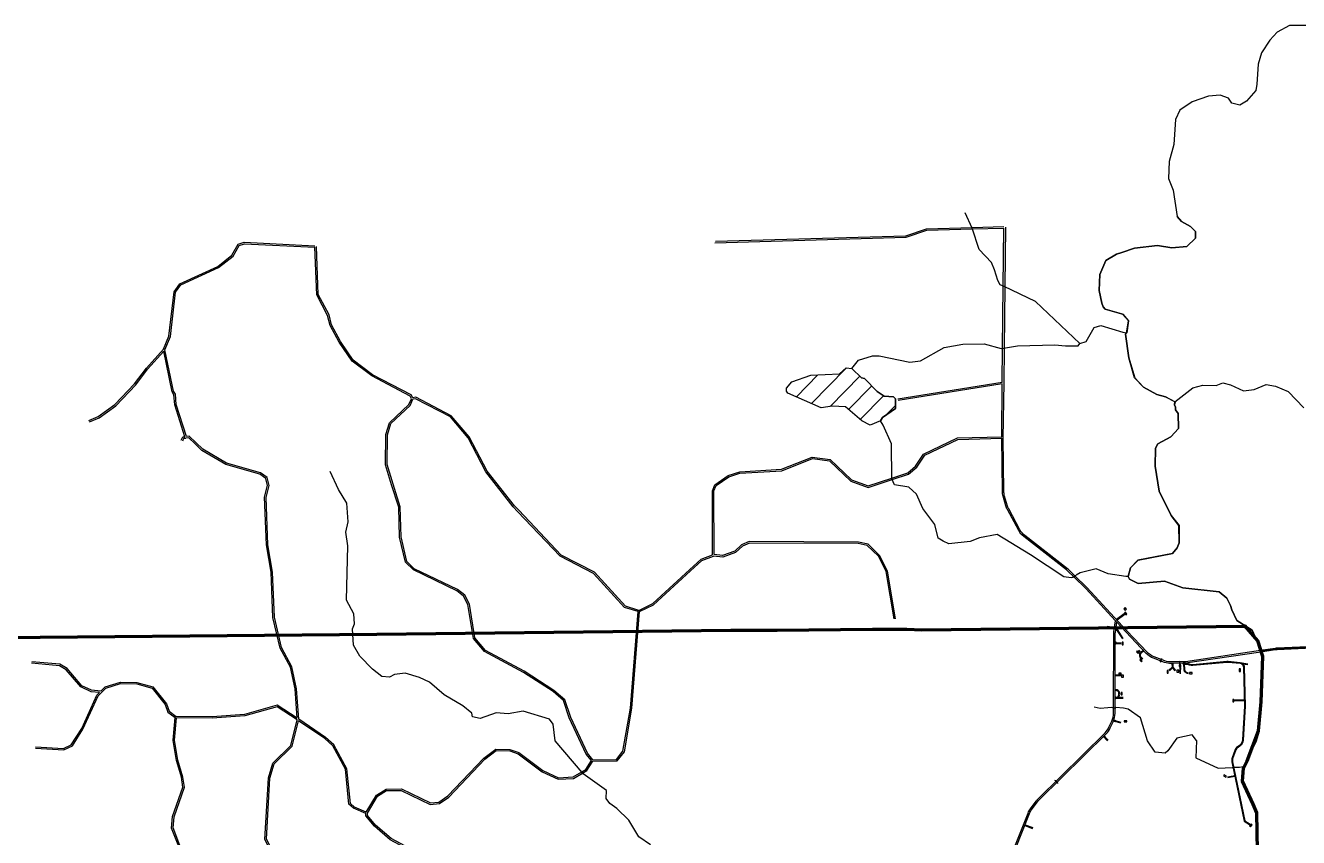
# Model space of a CAD drawing. Header units: inches. Extents: x 2666812 to 2767151, y 580083 to 705712.
# Drawn here: x 2689395 to 2706359, y 692361 to 703184 of the extents above; entities that cross this region are included whole.
import ezdxf

# ---------------------------------------------------------------- set-up
doc = ezdxf.new("R2010")
doc.units = ezdxf.units.IN
doc.header["$MEASUREMENT"] = 0
for name, color, linetype in [('BND-MCD', 42, 'Continuous'), ('HY-SHORE', 5, 'Continuous'), ('PLD-LANDBASE', 252, 'Continuous'), ('PLD-PAR', 1, 'Continuous')]:
    doc.layers.add(name, color=color, linetype=linetype)
doc.layers.add('PLD-REMOTE-BOUNDARY', color=40, linetype='Continuous', lineweight=80)

# ---------------------------------------------------------------- blocks, each defined once
blk = doc.blocks.new('*X30')
at = {"color": 0}
for p, q in [((2699870, 698146), (2700325, 698614)), ((2699669, 698234), (2699955, 698528)), ((2700116, 698105), (2700511, 698510)), ((2700364, 698066), (2700671, 698381)), ((2700519, 697931), (2700827, 698248)), ((2700866, 697994), (2700988, 698118))]:
    blk.add_line(p, q, dxfattribs=at)
blk = doc.blocks.new('CULVERT')
for p, q in [((-52, 7), (-41, 0)), ((-41, 0), (-52, -7)), ((-41, 0), (41, 0)), ((52, 7), (41, 0)), ((41, 0), (52, -7))]:
    blk.add_line(p, q)
blk = doc.blocks.new('DRWAYCULVERT')
for p, q in [((-13, 2), (-10, 0)), ((-10, 0), (-13, -2)), ((-10, 0), (10, 0)), ((13, 2), (10, 0)), ((10, 0), (13, -2))]:
    blk.add_line(p, q)
blk = doc.blocks.new('HOUSETRL')
blk.add_lwpolyline([(-34, -15), (34, -15), (34, 15), (-34, 15)], close=True)
blk = doc.blocks.new('DWELLING2')
blk.add_lwpolyline([(28, -26), (28, 26), (-23, 26), (-23, -26)], close=True)

msp = doc.modelspace()

# ---------------------------------------------------------------- linework, layer by layer
at = {"layer": 'BND-MCD'}
msp.add_lwpolyline([(2706462, 703184), (2706239, 703181), (2706073, 703096), (2705974, 702986), (2705867, 702818), (2705819, 702667), (2705805, 702401), (2705789, 702317), (2705667, 702174), (2705575, 702123), (2705468, 702147), (2705424, 702213), (2705314, 702253), (2705157, 702243), (2704941, 702166), (2704776, 702055), (2704718, 701930), (2704698, 701596), (2704634, 701370), (2704627, 701145), (2704689, 700987), (2704743, 700638), (2704801, 700572), (2704918, 700506), (2704986, 700440), (2704987, 700349), (2704872, 700239), (2704672, 700220), (2704479, 700251), (2704172, 700214), (2704004, 700159), (2703932, 700136), (2703791, 700051), (2703710, 699867), (2703703, 699650), (2703738, 699484), (2703755, 699435), (2703782, 699402), (2704016, 699337), (2704091, 699246), (2704069, 699088), (2704052, 699071), (2704096, 698754), (2704176, 698489), (2704294, 698365), (2704469, 698267), (2704586, 698235), (2704713, 698170), (2704704, 698129), (2704721, 698095), (2704721, 698062), (2704755, 698012), (2704758, 697812), (2704659, 697703), (2704484, 697609), (2704454, 697550), (2704447, 697309), (2704501, 696976), (2704662, 696653), (2704766, 696521), (2704769, 696288), (2704743, 696221), (2704677, 696145), (2704219, 696056), (2704120, 695954), (2704088, 695838), (2704105, 695804), (2704223, 695748), (2704572, 695777), (2704816, 695688), (2705300, 695635), (2705401, 695553), (2705452, 695453), (2705470, 695396), (2705538, 695254), (2705740, 695124), (2705833, 694916), (2705852, 694847), (2706059, 694877), (2707301, 694933)], dxfattribs=at)
at = {"layer": 'HY-SHORE'}
for p, q in [((2702009, 700482), (2701916, 700688)), ((2704801, 700572), (2704742, 700638)), ((2702105, 700199), (2702009, 700482)), ((2704919, 700506), (2704801, 700572)), ((2704986, 700440), (2704919, 700506)), ((2704987, 700349), (2704986, 700440)), ((2704872, 700239), (2704987, 700349)), ((2702266, 700026), (2702105, 700199)), ((2703790, 700051), (2703931, 700136)), ((2703931, 700136), (2704003, 700159)), ((2704003, 700159), (2704172, 700214)), ((2704172, 700214), (2704479, 700251)), ((2704479, 700251), (2704672, 700220)), ((2704672, 700220), (2704872, 700239)), ((2702308, 699926), (2702266, 700026)), ((2702352, 699785), (2702308, 699926)), ((2703709, 699867), (2703790, 700051)), ((2702385, 699727), (2702352, 699785)), ((2703703, 699650), (2703709, 699867)), ((2702436, 699703), (2702385, 699727)), ((2702855, 699507), (2702436, 699703)), ((2703738, 699484), (2703703, 699650)), ((2703444, 698947), (2702855, 699507)), ((2703756, 699434), (2703738, 699484)), ((2703781, 699401), (2703756, 699434)), ((2704015, 699337), (2703781, 699401)), ((2704091, 699246), (2704015, 699337)), ((2704068, 699088), (2704091, 699246)), ((2703527, 698973), (2703634, 699158)), ((2703634, 699158), (2703726, 699184)), ((2703726, 699184), (2704018, 699096)), ((2704018, 699096), (2704068, 699088)), ((2704052, 699071), (2704068, 699088)), ((2704097, 698755), (2704052, 699071)), ((2701637, 698893), (2701887, 698938)), ((2701887, 698938), (2702170, 698941)), ((2702170, 698941), (2702396, 698877)), ((2702429, 698882), (2702612, 698913)), ((2702612, 698913), (2703112, 698927)), ((2703112, 698927), (2703254, 698912)), ((2703254, 698912), (2703420, 698914)), ((2703420, 698914), (2703444, 698947)), ((2703444, 698947), (2703527, 698973)), ((2700497, 698721), (2700680, 698782)), ((2700680, 698782), (2700771, 698783)), ((2700771, 698783), (2701181, 698696)), ((2701322, 698714), (2701637, 698893)), ((2702396, 698877), (2702429, 698882)), ((2704175, 698489), (2704097, 698755)), ((2700241, 698543), (2700332, 698619)), ((2700241, 698543), (2700332, 698619)), ((2700332, 698619), (2700407, 698612)), ((2700332, 698619), (2700407, 698612)), ((2700407, 698612), (2700497, 698721)), ((2700533, 698488), (2700407, 698612)), ((2700407, 698612), (2700533, 698488)), ((2701181, 698696), (2701322, 698714)), ((2699534, 698352), (2699609, 698436)), ((2699534, 698352), (2699609, 698436)), ((2699609, 698436), (2699858, 698522)), ((2699609, 698436), (2699858, 698522)), ((2699858, 698522), (2700241, 698543)), ((2699858, 698522), (2700241, 698543)), ((2700575, 698480), (2700533, 698488)), ((2700533, 698488), (2700575, 698480)), ((2700743, 698307), (2700575, 698480)), ((2700575, 698480), (2700743, 698307)), ((2704293, 698365), (2704175, 698489)), ((2704951, 698356), (2705084, 698391)), ((2705084, 698391), (2705260, 698385)), ((2705260, 698385), (2705351, 698419)), ((2705351, 698419), (2705451, 698395)), ((2705451, 698395), (2705627, 698314)), ((2705769, 698332), (2705926, 698401)), ((2705926, 698401), (2706052, 698377)), ((2699535, 698310), (2699534, 698352)), ((2699535, 698310), (2699534, 698352)), ((2699552, 698285), (2699535, 698310)), ((2699552, 698285), (2699535, 698310)), ((2699996, 698090), (2699552, 698285)), ((2699996, 698090), (2699552, 698285)), ((2700836, 698242), (2700743, 698307)), ((2700743, 698307), (2700836, 698242)), ((2700961, 698235), (2700836, 698242)), ((2700836, 698242), (2700961, 698235)), ((2700986, 698210), (2700961, 698235)), ((2700961, 698235), (2700986, 698210)), ((2704469, 698267), (2704293, 698365)), ((2704586, 698235), (2704469, 698267)), ((2704712, 698170), (2704586, 698235)), ((2704712, 698170), (2704951, 698356)), ((2705627, 698314), (2705769, 698332)), ((2706052, 698377), (2706219, 698304)), ((2706219, 698304), (2706430, 698090)), ((2700146, 698109), (2699996, 698090)), ((2700146, 698109), (2699996, 698090)), ((2700321, 698103), (2700146, 698109)), ((2700321, 698103), (2700146, 698109)), ((2700540, 697913), (2700321, 698103)), ((2700540, 697913), (2700321, 698103)), ((2700814, 697958), (2700988, 698077)), ((2700988, 698077), (2700814, 697958)), ((2700988, 698077), (2700986, 698210)), ((2700986, 698210), (2700988, 698077)), ((2704704, 698128), (2704712, 698170)), ((2704721, 698095), (2704704, 698128)), ((2704721, 698062), (2704721, 698095)), ((2704756, 698012), (2704721, 698062)), ((2700649, 697856), (2700540, 697913)), ((2700649, 697856), (2700540, 697913)), ((2700790, 697916), (2700649, 697856)), ((2700790, 697916), (2700649, 697856)), ((2700790, 697916), (2700814, 697958)), ((2700814, 697958), (2700790, 697916)), ((2700824, 697858), (2700790, 697916)), ((2704758, 697812), (2704756, 698012)), ((2700935, 697610), (2700824, 697858)), ((2704659, 697703), (2704758, 697812)), ((2700941, 697142), (2700935, 697610)), ((2704447, 697309), (2704453, 697550)), ((2704453, 697550), (2704485, 697609)), ((2704485, 697609), (2704659, 697703)), ((2693566, 696999), (2693457, 697239)), ((2704501, 696976), (2704447, 697309)), ((2700975, 697060), (2700941, 697142)), ((2701167, 697029), (2700975, 697060)), ((2693676, 696817), (2693566, 696999)), ((2701268, 696938), (2701167, 697029)), ((2701353, 696748), (2701268, 696938)), ((2704663, 696653), (2704501, 696976)), ((2693696, 696567), (2693676, 696817)), ((2701514, 696533), (2701353, 696748)), ((2693664, 696433), (2693696, 696567)), ((2701558, 696350), (2701514, 696533)), ((2704765, 696521), (2704663, 696653)), ((2693691, 696250), (2693664, 696433)), ((2702108, 696357), (2701983, 696305)), ((2702341, 696401), (2702108, 696357)), ((2702785, 696131), (2702341, 696401)), ((2704768, 696287), (2704765, 696521)), ((2693675, 695525), (2693691, 696250)), ((2701625, 696309), (2701558, 696350)), ((2701700, 696277), (2701625, 696309)), ((2701983, 696305), (2701700, 696277)), ((2704677, 696145), (2704743, 696220)), ((2704743, 696220), (2704768, 696287)), ((2703230, 695836), (2702785, 696131)), ((2704121, 695955), (2704220, 696056)), ((2704220, 696056), (2704677, 696145)), ((2703447, 695889), (2703395, 695858)), ((2703663, 695941), (2703447, 695889)), ((2703822, 695877), (2703663, 695941)), ((2704058, 695840), (2703822, 695877)), ((2704089, 695838), (2704121, 695955)), ((2703331, 695821), (2703230, 695836)), ((2703345, 695829), (2703331, 695821)), ((2704089, 695838), (2704058, 695840)), ((2704106, 695805), (2704089, 695838)), ((2704223, 695748), (2704106, 695805)), ((2704573, 695777), (2704223, 695748)), ((2704816, 695688), (2704573, 695777)), ((2705300, 695635), (2704816, 695688)), ((2693769, 695343), (2693675, 695525)), ((2705401, 695553), (2705300, 695635)), ((2705452, 695454), (2705401, 695553)), ((2693778, 695210), (2693769, 695343)), ((2705469, 695396), (2705452, 695454)), ((2705538, 695254), (2705469, 695396)), ((2693754, 695143), (2693778, 695210)), ((2705739, 695123), (2705538, 695254)), ((2693765, 694927), (2693754, 695143)), ((2705833, 694916), (2705739, 695123)), ((2693850, 694778), (2693765, 694927)), ((2705852, 694847), (2705833, 694916)), ((2705877, 694750), (2705852, 694847)), ((2694019, 694605), (2693850, 694778)), ((2705874, 694242), (2705877, 694750)), ((2694145, 694506), (2694019, 694605)), ((2694245, 694499), (2694145, 694506)), ((2694312, 694533), (2694245, 694499)), ((2694453, 694551), (2694312, 694533)), ((2694645, 694495), (2694453, 694551)), ((2694779, 694430), (2694645, 694495)), ((2694973, 694265), (2694779, 694430)), ((2695225, 694118), (2694973, 694265)), ((2705859, 694141), (2705874, 694242)), ((2695343, 694020), (2695225, 694118)), ((2695351, 693970), (2695343, 694020)), ((2695667, 694023), (2695452, 693946)), ((2695826, 694008), (2695667, 694023)), ((2696026, 694044), (2695826, 694008)), ((2696377, 693940), (2696026, 694044)), ((2704025, 694086), (2703924, 694093)), ((2704087, 694073), (2704025, 694086)), ((2704253, 693956), (2704087, 694073)), ((2705853, 693933), (2705859, 694141)), ((2695452, 693946), (2695351, 693970)), ((2696428, 693874), (2696377, 693940)), ((2696455, 693649), (2696428, 693874)), ((2704348, 693649), (2704253, 693956)), ((2705838, 693783), (2705853, 693933)), ((2696812, 693229), (2696455, 693649)), ((2704450, 693500), (2704348, 693649)), ((2704739, 693687), (2704616, 693518)), ((2704939, 693730), (2704739, 693687)), ((2704998, 693656), (2704939, 693730)), ((2705692, 693431), (2705798, 693649)), ((2705798, 693649), (2705838, 693783)), ((2704583, 693485), (2704450, 693500)), ((2704616, 693518), (2704583, 693485)), ((2705647, 693313), (2705692, 693431)), ((2696827, 693212), (2696812, 693229)), ((2697138, 692990), (2696827, 693212)), ((2697131, 692882), (2697138, 692990)), ((2697182, 692816), (2697131, 692882)), ((2697274, 692750), (2697182, 692816)), ((2697434, 692594), (2697274, 692750)), ((2697570, 692370), (2697434, 692594)), ((2697722, 692263), (2697570, 692370))]:
    msp.add_line(p, q, dxfattribs=at)
for points in [[(2703883, 694092), (2703870, 694094), (2703818, 694092), (2703715, 694083), (2703637, 694099)], [(2704998, 693656), (2704992, 693423), (2705287, 693284), (2705476, 693293)], [(2705503, 693299), (2705573, 693299), (2705647, 693313)]]:
    msp.add_lwpolyline(points, dxfattribs=at)
at = {"layer": 'PLD-LANDBASE'}
for p, q in [((2704037, 695343), (2703934, 695265)), ((2703906, 695151), (2703809, 695166)), ((2703908, 695161), (2703810, 695176)), ((2704043, 695335), (2703941, 695258)), ((2703925, 695141), (2704011, 695010)), ((2703927, 695156), (2704019, 695015)), ((2703916, 694958), (2703996, 694958)), ((2703916, 694948), (2703996, 694948)), ((2704247, 694822), (2704222, 694851)), ((2704255, 694828), (2704230, 694858)), ((2704290, 694855), (2704255, 694828)), ((2704297, 694848), (2704260, 694819)), ((2704239, 694799), (2704239, 694780)), ((2704249, 694794), (2704249, 694784)), ((2704250, 694758), (2704276, 694736)), ((2704260, 694763), (2704282, 694744)), ((2704672, 694681), (2704673, 694631)), ((2704682, 694681), (2704683, 694630)), ((2704776, 694712), (2704779, 694706)), ((2704776, 694669), (2704779, 694675)), ((2704779, 694706), (2704782, 694712)), ((2704779, 694675), (2704779, 694706)), ((2704779, 694675), (2704783, 694669)), ((2704825, 694670), (2704828, 694602)), ((2704835, 694670), (2704837, 694606)), ((2705580, 694693), (2705684, 694678)), ((2705613, 694678), (2705682, 694668)), ((2703915, 694528), (2703990, 694529)), ((2703915, 694518), (2703990, 694519)), ((2704631, 694592), (2704673, 694631)), ((2704637, 694585), (2704677, 694622)), ((2704677, 694622), (2704712, 694581)), ((2704683, 694630), (2704719, 694587)), ((2704836, 694579), (2704843, 694571)), ((2704846, 694582), (2704849, 694579)), ((2704860, 694558), (2704887, 694549)), ((2704866, 694567), (2704890, 694558)), ((2703941, 694328), (2703914, 694336)), ((2703938, 694318), (2703914, 694326)), ((2703914, 694230), (2703926, 694230)), ((2703914, 694220), (2703926, 694220)), ((2703926, 694220), (2704021, 694220)), ((2703956, 694230), (2704021, 694230)), ((2703966, 694270), (2703966, 694280)), ((2703976, 694270), (2703976, 694280)), ((2705635, 694191), (2705505, 694192)), ((2705635, 694181), (2705505, 694182)), ((2703882, 694096), (2703887, 694092)), ((2703887, 694092), (2703882, 694089)), ((2703887, 694092), (2703918, 694092)), ((2703924, 694096), (2703918, 694092)), ((2703918, 694092), (2703924, 694089)), ((2703893, 693916), (2703988, 693891)), ((2703897, 693926), (2703991, 693900)), ((2703759, 693709), (2703815, 693650)), ((2703766, 693716), (2703822, 693657)), ((2705509, 693183), (2705413, 693165)), ((2705511, 693173), (2705415, 693155)), ((2702710, 692521), (2702814, 692484)), ((2702714, 692531), (2702818, 692494))]:
    msp.add_line(p, q, dxfattribs=at)
for points in [[(2698579, 700289), (2701130, 700361), (2701404, 700455), (2702010, 700472)], [(2698588, 700309), (2701126, 700380), (2701400, 700475), (2702009, 700492)], [(2702009, 700492), (2702430, 700503)], [(2702010, 700472), (2702430, 700484)], [(2702423, 699703), (2702430, 700484)], [(2702449, 699703), (2702457, 700494)], [(2691235, 698869), (2691307, 699042), (2691375, 699636), (2691452, 699742), (2691959, 699973), (2692147, 700123), (2692229, 700267), (2692309, 700295), (2693251, 700248)], [(2691254, 698863), (2691326, 699037), (2691394, 699629), (2691465, 699726), (2691969, 699956), (2692162, 700110), (2692243, 700251), (2692312, 700275), (2693252, 700229)], [(2694540, 698210), (2694519, 698244), (2694010, 698513), (2693747, 698711), (2693576, 698961), (2693456, 699186), (2693421, 699319), (2693276, 699594), (2693252, 700229)], [(2694556, 698222), (2694533, 698259), (2694020, 698529), (2693761, 698725), (2693593, 698971), (2693475, 699194), (2693440, 699326), (2693295, 699599), (2693271, 700238)], [(2702415, 698882), (2702423, 699703)], [(2702442, 698882), (2702449, 699703)], [(2690240, 697921), (2690366, 697971), (2690587, 698131), (2690850, 698408), (2691006, 698617), (2691235, 698869)], [(2690247, 697902), (2690375, 697953), (2690600, 698116), (2690865, 698395), (2691021, 698605), (2691238, 698843)], [(2691519, 697702), (2691384, 698130), (2691374, 698262), (2691349, 698303), (2691238, 698843)], [(2691539, 697704), (2691404, 698134), (2691394, 698269), (2691368, 698311), (2691254, 698863)], [(2702411, 698427), (2702415, 698882)], [(2702437, 698419), (2702442, 698882)], [(2702411, 698427), (2701020, 698203)], [(2702411, 698407), (2701023, 698184)], [(2702405, 697703), (2702411, 698407)], [(2702425, 697683), (2702437, 698419)], [(2695967, 696722), (2695910, 696782), (2695547, 697244), (2695308, 697700), (2695069, 697983), (2694595, 698230), (2694556, 698222)], [(2694274, 697063), (2694194, 697330), (2694197, 697733), (2694247, 697887), (2694503, 698132), (2694540, 698210)], [(2694293, 697069), (2694213, 697333), (2694217, 697730), (2694264, 697877), (2694519, 698121), (2694558, 698202)], [(2695953, 696708), (2695895, 696769), (2695530, 697233), (2695292, 697688), (2695057, 697967), (2694592, 698209), (2694558, 698202)], [(2691669, 697621), (2691577, 697712), (2691539, 697704)], [(2691472, 697656), (2691493, 697702), (2691519, 697702)], [(2691490, 697648), (2691505, 697682), (2691534, 697682)], [(2691656, 697607), (2691571, 697690), (2691534, 697682)], [(2693015, 693953), (2692987, 694341), (2692925, 694630), (2692789, 694887), (2692692, 695296), (2692669, 695896), (2692606, 696262), (2692582, 696897), (2692621, 697055), (2692597, 697148), (2692517, 697203), (2692066, 697331), (2691745, 697520), (2691656, 697607)], [(2693036, 693940), (2693006, 694344), (2692944, 694637), (2692808, 694894), (2692712, 695298), (2692688, 695898), (2692626, 696264), (2692602, 696895), (2692642, 697055), (2692614, 697161), (2692526, 697221), (2692074, 697349), (2691757, 697536), (2691669, 697621)], [(2700938, 697151), (2701151, 697220), (2701256, 697311), (2701363, 697472), (2701815, 697688), (2702405, 697703)], [(2700944, 697132), (2701161, 697203), (2701271, 697298), (2701377, 697457), (2701820, 697668), (2702405, 697683)], [(2698550, 696130), (2698549, 696984), (2698583, 697064), (2698760, 697185), (2698912, 697237), (2699470, 697269), (2699877, 697432), (2700117, 697401), (2700404, 697128), (2700625, 697049), (2700938, 697151)], [(2698570, 696132), (2698568, 696980), (2698599, 697051), (2698769, 697167), (2698916, 697218), (2699474, 697249), (2699880, 697412), (2700108, 697382), (2700394, 697111), (2700625, 697028), (2700944, 697132)], [(2696938, 693387), (2696866, 693473), (2696642, 693956), (2696566, 694186), (2696425, 694308), (2696031, 694561), (2695510, 694839), (2695363, 695016), (2695291, 695466), (2695233, 695579), (2695143, 695650), (2694564, 695927), (2694460, 696029), (2694380, 696365), (2694368, 696765), (2694274, 697063)], [(2696955, 693398), (2696882, 693484), (2696661, 693963), (2696582, 694198), (2696437, 694323), (2696041, 694578), (2695523, 694854), (2695382, 695024), (2695310, 695472), (2695249, 695592), (2695154, 695667), (2694576, 695944), (2694478, 696039), (2694400, 696368), (2694387, 696768), (2694293, 697069)], [(2697558, 695372), (2697379, 695426), (2696965, 695881), (2696521, 696109), (2695953, 696708)], [(2697568, 695389), (2697390, 695443), (2696977, 695896), (2696533, 696124), (2695967, 696722)], [(2700969, 695275), (2700862, 695906), (2700761, 696110), (2700612, 696255), (2700491, 696278), (2699044, 696286), (2698948, 696245), (2698857, 696160), (2698687, 696098), (2698561, 696113)], [(2700988, 695278), (2700881, 695912), (2700777, 696122), (2700622, 696273), (2700493, 696298), (2699040, 696306), (2698937, 696262), (2698846, 696177), (2698684, 696118), (2698570, 696132)], [(2698244, 695931), (2698397, 696072), (2698550, 696130)], [(2698257, 695917), (2698408, 696055), (2698561, 696113)], [(2697568, 695389), (2697754, 695481), (2698244, 695931)], [(2697578, 695372), (2697765, 695464), (2698257, 695917)], [(2704014, 695179), (2703538, 695694), (2703378, 695850)], [(2703921, 695250), (2703523, 695680), (2703364, 695836)], [(2696955, 693398), (2697270, 693401), (2697356, 693514), (2697457, 694087), (2697558, 695372)], [(2696955, 693378), (2697280, 693382), (2697375, 693505), (2697477, 694084), (2697578, 695372)], [(2703921, 695250), (2703924, 695243), (2703928, 695239), (2703932, 695232), (2703939, 695231)], [(2703999, 695165), (2703939, 695231)], [(2704072, 695117), (2704014, 695179)], [(2690381, 694293), (2690271, 694304), (2690132, 694369), (2689936, 694598), (2689848, 694651), (2689476, 694684)], [(2690398, 694311), (2690276, 694324), (2690144, 694385), (2689949, 694614), (2689855, 694670), (2689478, 694704)], [(2704778, 694668), (2704772, 694661), (2704769, 694657), (2704767, 694647), (2704769, 694642), (2704771, 694640), (2704771, 694640), (2704779, 694634), (2704779, 694615), (2704779, 694600), (2704779, 694593), (2704779, 694553), (2704779, 694546)], [(2704787, 694545), (2704786, 694582), (2704787, 694595), (2704788, 694609), (2704788, 694621), (2704785, 694634), (2704788, 694639), (2704790, 694642), (2704792, 694649), (2704792, 694655), (2704790, 694660), (2704788, 694662), (2704782, 694667)], [(2705624, 694633), (2705629, 694634), (2705629, 694634), (2705632, 694632), (2705634, 694632)], [(2690398, 694311), (2690457, 694372), (2690661, 694434), (2690880, 694428), (2691093, 694371), (2691274, 694144), (2691308, 694045), (2691404, 693975)], [(2690409, 694294), (2690468, 694354), (2690663, 694414), (2690877, 694408), (2691082, 694353), (2691256, 694134), (2691291, 694033), (2691390, 693961)], [(2689529, 693551), (2689907, 693530), (2690020, 693583), (2690161, 693804), (2690363, 694248), (2690409, 694294)], [(2689531, 693570), (2689903, 693550), (2690006, 693599), (2690144, 693814), (2690347, 694259), (2690381, 694293)], [(2693015, 693953), (2692750, 694125), (2692315, 694002), (2691884, 693972), (2691404, 693975)], [(2693015, 693930), (2692747, 694104), (2692319, 693983), (2691884, 693953), (2691409, 693956)], [(2691892, 690431), (2691857, 690483), (2691792, 690978), (2691824, 691105), (2691821, 691393), (2691615, 691881), (2691572, 692063), (2691437, 692244), (2691341, 692488), (2691356, 692642), (2691493, 693034), (2691475, 693164), (2691406, 693388), (2691361, 693657), (2691390, 693961)], [(2691912, 690436), (2691875, 690490), (2691812, 690977), (2691844, 691102), (2691840, 691397), (2691634, 691887), (2691590, 692071), (2691454, 692254), (2691361, 692491), (2691376, 692638), (2691513, 693032), (2691494, 693168), (2691425, 693393), (2691381, 693657), (2691409, 693956)], [(2692806, 689773), (2692820, 690016), (2692957, 690400), (2692921, 690715), (2692935, 690968), (2693045, 691460), (2693027, 691623), (2692969, 691735), (2692776, 691866), (2692698, 692002), (2692679, 692152), (2692585, 692335), (2692634, 693156), (2692691, 693352), (2692930, 693588), (2693015, 693930)], [(2692826, 689772), (2692840, 690012), (2692978, 690398), (2692940, 690716), (2692954, 690965), (2693065, 691459), (2693046, 691628), (2692985, 691748), (2692791, 691880), (2692717, 692008), (2692698, 692158), (2692605, 692339), (2692653, 693153), (2692708, 693342), (2692948, 693578), (2693033, 693918)], [(2693931, 692680), (2693768, 692751), (2693705, 692804), (2693658, 693272), (2693490, 693584), (2693382, 693681), (2693033, 693918)], [(2693937, 692699), (2693779, 692768), (2693724, 692814), (2693677, 693278), (2693505, 693596), (2693394, 693696), (2693036, 693940)], [(2703907, 693926), (2703920, 693922), (2703901, 693912), (2703914, 693908)], [(2703769, 693696), (2703775, 693689), (2703779, 693706), (2703785, 693699)], [(2693937, 692699), (2694073, 692928), (2694201, 693007), (2694406, 693010), (2694792, 692823), (2694903, 692832), (2695024, 692915), (2695501, 693420), (2695662, 693541), (2695850, 693535), (2695970, 693494), (2696290, 693255), (2696496, 693159), (2696691, 693170), (2696807, 693238)], [(2693951, 692684), (2694087, 692914), (2694207, 692988), (2694402, 692990), (2694788, 692803), (2694910, 692813), (2695037, 692900), (2695515, 693406), (2695668, 693521), (2695847, 693516), (2695961, 693476), (2696280, 693238), (2696492, 693139), (2696697, 693150), (2696817, 693221)], [(2696807, 693238), (2696861, 693269), (2696938, 693387)], [(2696817, 693221), (2696875, 693254), (2696955, 693378)], [(2695432, 691236), (2695379, 691475), (2695243, 691813), (2695101, 692017), (2694920, 692105), (2694577, 692159), (2694256, 692332), (2694044, 692514), (2693932, 692649), (2693931, 692680)], [(2695449, 691248), (2695398, 691481), (2695260, 691823), (2695114, 692032), (2694926, 692124), (2694584, 692178), (2694267, 692348), (2694058, 692528), (2693951, 692657), (2693951, 692684)]]:
    msp.add_lwpolyline(points, dxfattribs=at)
for points in [[(2703364, 695836), (2703289, 695908, 0.028228), (2703268, 695927), (2702697, 696372, -0.104369), (2702630, 696451), (2702479, 696732, -0.054025), (2702458, 696782), (2702422, 696910, -0.066764), (2702412, 696975), (2702405, 697683)], [(2703378, 695850), (2703303, 695924, 0.028228), (2703281, 695942), (2702712, 696385, -0.104369), (2702646, 696464), (2702497, 696740, -0.054025), (2702477, 696790), (2702442, 696912, -0.066764), (2702432, 696978), (2702425, 697683)], [(2703893, 694093), (2703896, 695071, -0.037198), (2703899, 695101), (2703921, 695250)], [(2703913, 694093), (2703916, 695070, -0.037198), (2703919, 695099), (2703939, 695231)], [(2705854, 694833), (2704854, 694685, -0.033776), (2704820, 694683), (2704663, 694681, -0.090841), (2704574, 694696), (2704425, 694751, -0.11716), (2704328, 694814), (2704057, 695103, -0.001007), (2704057, 695103), (2703999, 695165)], [(2705851, 694853), (2704852, 694705, -0.033776), (2704818, 694703), (2704666, 694701, -0.090841), (2704577, 694716), (2704436, 694768, -0.11716), (2704340, 694832), (2704072, 695117)], [(2709739, 694737), (2709673, 694758), (2709421, 694971), (2709209, 695062), (2708332, 695060), (2707308, 694941, -0.017781), (2707291, 694939), (2706071, 694884, 0.025274), (2706046, 694882), (2705851, 694853)], [(2709733, 694718), (2709663, 694740), (2709410, 694954), (2709205, 695042), (2708333, 695040), (2707310, 694921, -0.017781), (2707292, 694919), (2706073, 694864, 0.025274), (2706048, 694862), (2705854, 694833)], [(2704819, 694683), (2704823, 694670), (2704871, 694670, -0.075682), (2704900, 694665), (2704910, 694663, 0.098825), (2704949, 694658), (2705402, 694700, -0.0504), (2705422, 694700), (2705579, 694683, -0.145027), (2705605, 694672), (2705606, 694671, -0.21855), (2705624, 694633), (2705637, 694113), (2705610, 693662, -0.223365), (2705570, 693588), (2705544, 693569, 0.149465), (2705509, 693522), (2705474, 693424, 0.138823), (2705470, 693370), (2705636, 692580), (2705706, 692533)], [(2704829, 694683), (2704830, 694680), (2704872, 694680, -0.075682), (2704902, 694675), (2704911, 694673, 0.098825), (2704950, 694669), (2705402, 694710, -0.0504), (2705423, 694710), (2705580, 694693)], [(2705613, 694678), (2705616, 694676, -0.21855), (2705634, 694638), (2705647, 694113), (2705620, 693657, -0.223365), (2705579, 693582), (2705552, 693563, 0.149465), (2705517, 693516), (2705484, 693424, 0.138823), (2705480, 693369), (2705645, 692586), (2705712, 692541)], [(2702464, 691838), (2702559, 692192, -0.028545), (2702568, 692219), (2702754, 692687, -0.065757), (2702786, 692744), (2702863, 692847, -0.037865), (2702888, 692876), (2703781, 693758, 0.089246), (2703832, 693831), (2703870, 693913, 0.108717), (2703893, 694017), (2703893, 694093)], [(2702483, 691833), (2702579, 692186, -0.028545), (2702587, 692211), (2702773, 692680, -0.065757), (2702802, 692732), (2702879, 692836, -0.037865), (2702902, 692862), (2703795, 693744, 0.089246), (2703850, 693822), (2703888, 693904, 0.108717), (2703913, 694017), (2703913, 694093)]]:
    msp.add_lwpolyline(points, format="xyb", dxfattribs=at)
for centre, radius, start, end in [((2704268, 694800), 30, 134.6651, 182.9251), ((2704269, 694781), 30, 182.9251, 229.2393), ((2704279, 694795), 30, 128.0095, 182.9251), ((2704279, 694786), 30, 182.9251, 229.2393), ((2704868, 694604), 40, 182.3875, 218.9157), ((2704877, 694608), 40, 182.3875, 218.9157), ((2704874, 694596), 40, 218.9157, 250.135), ((2704880, 694604), 40, 218.9157, 250.135), ((2703926, 694280), 40, 359.467, 73.2728), ((2703926, 694280), 50, 359.467, 73.2728), ((2703926, 694270), 40, 269.8373, 359.467), ((2703926, 694270), 50, 306.7072, 359.467)]:
    msp.add_arc(centre, radius, start, end, dxfattribs=at)
at = {"layer": 'PLD-REMOTE-BOUNDARY'}
msp.add_lwpolyline([(2705811, 692186), (2705803, 692690), (2705753, 692807), (2705613, 693113), (2705625, 693284), (2705676, 693383), (2705826, 693782), (2705859, 694170), (2705881, 694773), (2705815, 694984), (2705643, 695183), (2705651, 695174), (2701341, 695124), (2701137, 695132), (2700681, 695132), (2699409, 695122), (2698792, 695122), (2694076, 695068), (2688090, 695013)], dxfattribs=at)

# ---------------------------------------------------------------- block references
at = {"layer": 'HY-SHORE'}
msp.add_blockref('*X30', (0, 0), dxfattribs=at)
at = {"layer": 'PLD-LANDBASE'}
for p, xscale, yscale, zscale, rotation in [((2703368, 695843), 0.5000000000264311, 0.5000000000264311, 0.5000000000264311, 30.50777052813924), ((2704527, 694722), 0.4999999999807832, 0.4999999999807832, 0.4999999999807832, 68.05215552256264), ((2703133, 693103), 0.4999999998462329, 0.4999999998462329, 0.4999999998462329, 313.0560345183413)]:
    msp.add_blockref('CULVERT', p, dxfattribs=dict(at, xscale=xscale, yscale=yscale, zscale=zscale, rotation=rotation))
for p, rotation in [((2703926, 694953), 270.6740102883763), ((2703923, 694224), 89.20342268304861), ((2705490, 693296), 11.01023429038442)]:
    msp.add_blockref('DRWAYCULVERT', p, dxfattribs=dict(at, rotation=rotation))
at = {"layer": 'PLD-PAR'}
for name, p, xscale, yscale, zscale, rotation in [('DWELLING2', (2704047, 695407), 0.5000000000673362, 0.5000000000673362, 0.5000000000673362, 38.14669610877438), ('HOUSETRL', (2704055, 695349), 0.5000000000318859, 0.5000000000318859, 0.5000000000318859, 307.1534041043212), ('HOUSETRL', (2704016, 694947), 0.4999999999413584, 0.4999999999413584, 0.4999999999413584, 89.13183148613919), ('HOUSETRL', (2704215, 694831), 0.5000000001679187, 0.5000000001679187, 0.5000000001679187, 314.0459637603248), ('HOUSETRL', (2704259, 694720), 0.5000000001679187, 0.5000000001679187, 0.5000000001679187, 314.0459637603248), ('HOUSETRL', (2704615, 694570), 0.5000000000210663, 0.5000000000210663, 0.5000000000210663, 89.18695267170389), ('HOUSETRL', (2705576, 694593), 0.4999999999968968, 0.4999999999968968, 0.4999999999968968, 89.68450049524596), ('HOUSETRL', (2704003, 694278), 0.5, 0.5, 0.5, 90), ('HOUSETRL', (2705490, 694186), 0.4999999999968968, 0.4999999999968968, 0.4999999999968968, 89.68450049524596), ('HOUSETRL', (2704053, 693911), 0.4999999999999999, 0.4999999999999999, 0.4999999999999999, 1.316110993830456), ('HOUSETRL', (2705379, 693183), 0.4999999999827038, 0.4999999999827038, 0.4999999999827038, 327.9551023816599), ('HOUSETRL', (2705723, 692524), 0.5000000000795953, 0.5000000000795953, 0.5000000000795953, 49.75207170632688)]:
    msp.add_blockref(name, p, dxfattribs=dict(at, xscale=xscale, yscale=yscale, zscale=zscale, rotation=rotation))
at = {"layer": 'PLD-PAR', "xscale": 0.5, "yscale": 0.5, "zscale": 0.5}
for name, p in [('HOUSETRL', (2703979, 694544)), ('DWELLING2', (2704012, 694511)), ('DWELLING2', (2704748, 694577)), ('HOUSETRL', (2704924, 694552))]:
    msp.add_blockref(name, p, dxfattribs=at)

doc.saveas('drawing.dxf')
